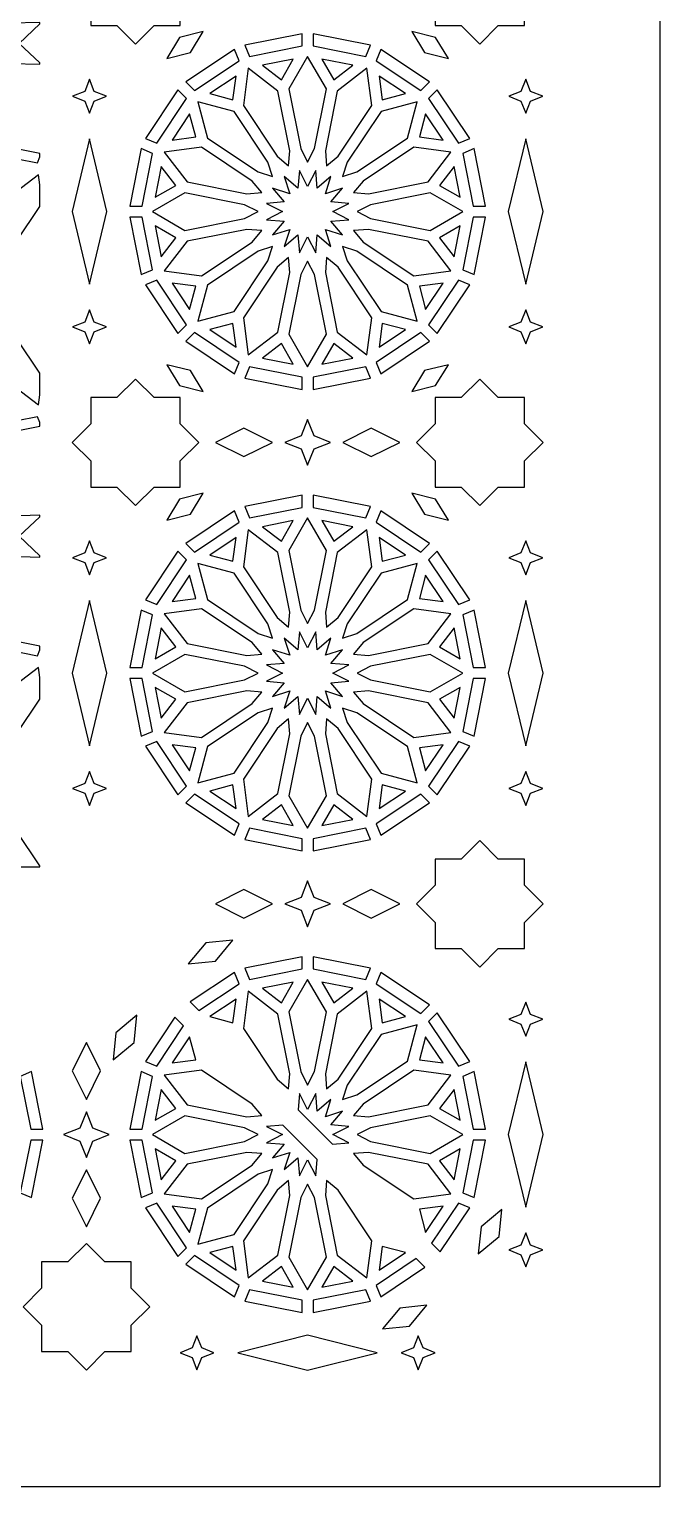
# Model space of a CAD drawing. Header units: millimetres. Extents: x 5 to 1085, y 1055 to 2435.
# Drawn here: x 906 to 1085.2, y 1054.8 to 1469 of the extents above; entities that cross this region are included whole.
import ezdxf

# ---------------------------------------------------------------- set-up
doc = ezdxf.new("R2010")
doc.units = ezdxf.units.MM
doc.layers.add('CUT', color=1, linetype='CONTINUOUS')

msp = doc.modelspace()

# ---------------------------------------------------------------- linework, layer by layer
at = {"layer": 'CUT'}
for points in [[(1085.15, 2435), (1085.15, 1054.85), (5, 1054.85), (5, 2435)], [(936.165, 1500.687), (930.898, 1495.419), (923.448, 1495.419), (923.448, 1487.97), (918.181, 1482.703), (923.448, 1477.435), (923.448, 1469.986), (930.898, 1469.986), (936.165, 1464.719), (941.432, 1469.986), (948.882, 1469.986), (948.882, 1477.435), (954.149, 1482.703), (948.882, 1487.97), (948.882, 1495.419), (941.432, 1495.419)], [(1033.985, 1500.687), (1028.718, 1495.419), (1021.268, 1495.419), (1021.268, 1487.97), (1016.001, 1482.703), (1021.268, 1477.435), (1021.268, 1469.986), (1028.718, 1469.986), (1033.985, 1464.719), (1039.252, 1469.986), (1046.702, 1469.986), (1046.702, 1477.435), (1051.969, 1482.703), (1046.702, 1487.97), (1046.702, 1495.419), (1039.252, 1495.419)], [(909, 1459.393), (903.161, 1464.925), (909, 1470.457), (909, 1470.864), (900.793, 1470.643), (901.026, 1479.292), (895.075, 1473.011), (889.124, 1479.292), (889.357, 1470.643), (880.708, 1470.876), (886.989, 1464.925), (880.708, 1458.974), (889.357, 1459.207), (889.124, 1450.558), (895.075, 1456.839), (901.026, 1450.558), (900.793, 1459.207), (909, 1458.986)], [(951.824, 1462.334), (955.446, 1468.269), (948.703, 1466.575), (945.081, 1460.64)], [(983.5, 1467.678), (967.193, 1464.434), (968.526, 1461.218), (983.5, 1464.197)], [(1002.957, 1464.434), (986.65, 1467.678), (986.65, 1464.197), (1001.624, 1461.218)], [(1018.326, 1462.334), (1025.069, 1460.64), (1021.447, 1466.575), (1014.704, 1468.269)], [(964.283, 1463.228), (950.459, 1453.991), (952.921, 1451.53), (965.615, 1460.012)], [(1019.691, 1453.991), (1005.867, 1463.228), (1004.535, 1460.012), (1017.229, 1451.53)], [(979.688, 1430.152), (980.033, 1434.419), (976.659, 1451.384), (968.207, 1457.869), (966.817, 1447.307), (976.427, 1432.924)], [(972.241, 1458.745), (977.622, 1454.616), (981.013, 1460.49)], [(985.075, 1431.223), (987.026, 1435.033), (990.402, 1451.999), (985.075, 1461.224), (979.748, 1451.999), (983.124, 1435.033)], [(989.137, 1460.49), (992.528, 1454.616), (997.909, 1458.745)], [(990.462, 1430.152), (993.723, 1432.924), (1003.333, 1447.307), (1001.943, 1457.869), (993.491, 1451.384), (990.117, 1434.419)], [(923.1, 1454.746), (921.737, 1451.288), (918.279, 1449.925), (921.737, 1448.562), (923.1, 1445.104), (924.463, 1448.562), (927.921, 1449.925), (924.463, 1451.288)], [(957.299, 1450.667), (963.851, 1448.912), (964.736, 1455.637)], [(1005.414, 1455.637), (1006.299, 1448.912), (1012.851, 1450.667)], [(1047.05, 1454.746), (1045.687, 1451.288), (1042.229, 1449.925), (1045.687, 1448.562), (1047.05, 1445.104), (1048.413, 1448.562), (1051.871, 1449.925), (1048.413, 1451.288)], [(948.231, 1451.763), (938.994, 1437.939), (942.21, 1436.607), (950.692, 1449.302)], [(1031.156, 1437.939), (1021.919, 1451.763), (1019.458, 1449.302), (1027.94, 1436.607)], [(975.122, 1427.1), (973.808, 1431.175), (964.198, 1445.557), (953.908, 1448.314), (956.665, 1438.025), (971.047, 1428.414)], [(995.028, 1427.1), (999.103, 1428.414), (1013.485, 1438.025), (1016.242, 1448.314), (1005.952, 1445.557), (996.342, 1431.175)], [(946.585, 1437.486), (953.311, 1438.371), (951.555, 1444.924)], [(1018.595, 1444.924), (1016.839, 1438.371), (1023.565, 1437.486)], [(918.152, 1417.147), (923.1, 1396.491), (928.048, 1417.147), (923.1, 1437.803)], [(1042.102, 1417.147), (1047.05, 1396.491), (1051.998, 1417.147), (1047.05, 1437.803)], [(909, 1433.658), (896.65, 1436.116), (896.65, 1433.301), (908.305, 1430.983), (909, 1432.659)], [(937.789, 1435.029), (934.544, 1418.722), (938.026, 1418.722), (941.004, 1433.697)], [(969.298, 1425.795), (954.915, 1435.405), (944.354, 1434.015), (950.838, 1425.563), (967.803, 1422.189), (972.07, 1422.534)], [(998.08, 1422.534), (1002.347, 1422.189), (1019.312, 1425.563), (1025.796, 1434.015), (1015.235, 1435.405), (1000.852, 1425.795)], [(1029.146, 1433.697), (1032.124, 1418.722), (1035.606, 1418.722), (1032.361, 1435.029)], [(941.732, 1421.209), (947.606, 1424.6), (943.477, 1429.982)], [(982.744, 1428.864), (982.332, 1423.77), (978.437, 1427.08), (980.006, 1422.216), (975.142, 1423.785), (978.453, 1419.89), (973.358, 1419.478), (977.908, 1417.147), (973.358, 1414.816), (978.453, 1414.404), (975.142, 1410.51), (980.006, 1412.078), (978.437, 1407.214), (982.332, 1410.525), (982.744, 1405.43), (985.075, 1409.98), (987.406, 1405.43), (987.818, 1410.525), (991.713, 1407.214), (990.144, 1412.078), (995.008, 1410.51), (991.697, 1414.404), (996.792, 1414.816), (992.242, 1417.147), (996.792, 1419.478), (991.697, 1419.89), (995.008, 1423.785), (990.144, 1422.216), (991.713, 1427.08), (987.818, 1423.77), (987.406, 1428.864), (985.075, 1424.316)], [(1026.673, 1429.982), (1022.544, 1424.6), (1028.418, 1421.209)], [(909, 1424.773), (908.624, 1427.633), (902.208, 1422.711), (899.679, 1409.998), (899.947, 1406.687), (902.477, 1408.838), (909, 1418.6)], [(970.999, 1417.147), (967.189, 1419.099), (950.224, 1422.474), (940.998, 1417.147), (950.224, 1411.821), (967.189, 1415.196)], [(999.151, 1417.147), (1002.961, 1415.196), (1019.926, 1411.821), (1029.152, 1417.147), (1019.926, 1422.474), (1002.961, 1419.099)], [(934.544, 1415.572), (937.789, 1399.265), (941.004, 1400.598), (938.026, 1415.572)], [(947.606, 1409.695), (941.732, 1413.086), (943.477, 1404.313)], [(1028.418, 1413.086), (1022.544, 1409.695), (1026.673, 1404.313)], [(1032.124, 1415.572), (1029.146, 1400.598), (1032.361, 1399.265), (1035.606, 1415.572)], [(972.07, 1411.76), (967.803, 1412.105), (950.838, 1408.731), (944.354, 1400.279), (954.915, 1398.889), (969.298, 1408.5)], [(998.08, 1411.76), (1000.852, 1408.5), (1015.235, 1398.889), (1025.796, 1400.279), (1019.312, 1408.731), (1002.347, 1412.105)], [(975.122, 1407.194), (971.047, 1405.88), (956.665, 1396.27), (953.908, 1385.98), (964.198, 1388.737), (973.808, 1403.12)], [(979.688, 1404.142), (976.427, 1401.37), (966.817, 1386.987), (968.207, 1376.426), (976.659, 1382.91), (980.033, 1399.875)], [(990.462, 1404.142), (990.117, 1399.875), (993.491, 1382.91), (1001.943, 1376.426), (1003.333, 1386.987), (993.723, 1401.37)], [(995.028, 1407.194), (996.342, 1403.12), (1005.952, 1388.737), (1016.242, 1385.98), (1013.485, 1396.27), (999.103, 1405.88)], [(985.075, 1403.071), (983.124, 1399.261), (979.748, 1382.296), (985.075, 1373.07), (990.402, 1382.296), (987.026, 1399.261)], [(938.994, 1396.355), (948.231, 1382.531), (950.692, 1384.993), (942.21, 1397.687)], [(953.311, 1395.923), (946.585, 1396.809), (951.555, 1389.371)], [(1023.565, 1396.809), (1016.839, 1395.923), (1018.595, 1389.371)], [(1027.94, 1397.687), (1019.458, 1384.993), (1021.919, 1382.531), (1031.156, 1396.355)], [(923.1, 1389.19), (921.737, 1385.733), (918.279, 1384.369), (921.737, 1383.006), (923.1, 1379.548), (924.463, 1383.006), (927.921, 1384.369), (924.463, 1385.733)], [(1047.05, 1389.19), (1045.687, 1385.733), (1042.229, 1384.369), (1045.687, 1383.006), (1047.05, 1379.548), (1048.413, 1383.006), (1051.871, 1384.369), (1048.413, 1385.733)], [(963.851, 1385.383), (957.299, 1383.627), (964.736, 1378.658)], [(1012.851, 1383.627), (1006.299, 1385.383), (1005.414, 1378.658)], [(909, 1371.25), (902.477, 1381.012), (899.947, 1383.163), (899.679, 1379.852), (902.208, 1367.139), (908.624, 1362.217), (909, 1365.077)], [(950.459, 1380.304), (964.283, 1371.066), (965.615, 1374.283), (952.921, 1382.764)], [(977.622, 1379.679), (972.241, 1375.549), (981.013, 1373.805)], [(992.528, 1379.679), (989.137, 1373.805), (997.909, 1375.549)], [(1017.229, 1382.764), (1004.535, 1374.283), (1005.867, 1371.066), (1019.691, 1380.304)], [(951.824, 1371.961), (945.081, 1373.654), (948.703, 1367.72), (955.446, 1366.026)], [(983.5, 1370.098), (968.526, 1373.076), (967.193, 1369.861), (983.5, 1366.617)], [(1001.624, 1373.076), (986.65, 1370.098), (986.65, 1366.617), (1002.957, 1369.861)], [(1018.326, 1371.961), (1014.704, 1366.026), (1021.447, 1367.72), (1025.069, 1373.654)], [(936.165, 1369.576), (930.898, 1364.308), (923.448, 1364.308), (923.448, 1356.859), (918.181, 1351.592), (923.448, 1346.324), (923.448, 1338.875), (930.898, 1338.875), (936.165, 1333.608), (941.432, 1338.875), (948.882, 1338.875), (948.882, 1346.324), (954.149, 1351.592), (948.882, 1356.859), (948.882, 1364.308), (941.432, 1364.308)], [(1033.985, 1369.576), (1028.718, 1364.308), (1021.268, 1364.308), (1021.268, 1356.859), (1016.001, 1351.592), (1021.268, 1346.324), (1021.268, 1338.875), (1028.718, 1338.875), (1033.985, 1333.608), (1039.252, 1338.875), (1046.702, 1338.875), (1046.702, 1346.324), (1051.969, 1351.592), (1046.702, 1356.859), (1046.702, 1364.308), (1039.252, 1364.308)], [(909, 1357.191), (908.305, 1358.867), (896.65, 1356.549), (896.65, 1353.734), (909, 1356.192)], [(966.985, 1347.538), (975.091, 1351.592), (966.985, 1355.645), (958.879, 1351.592)], [(985.075, 1358.088), (983.238, 1353.429), (978.579, 1351.592), (983.238, 1349.755), (985.075, 1345.096), (986.912, 1349.755), (991.571, 1351.592), (986.912, 1353.429)], [(1003.165, 1347.538), (1011.271, 1351.592), (1003.165, 1355.645), (995.058, 1351.592)], [(909, 1319.393), (903.161, 1324.925), (909, 1330.457), (909, 1330.864), (900.793, 1330.643), (901.026, 1339.292), (895.075, 1333.011), (889.124, 1339.292), (889.357, 1330.643), (880.708, 1330.876), (886.989, 1324.925), (880.708, 1318.974), (889.357, 1319.207), (889.124, 1310.558), (895.075, 1316.839), (901.026, 1310.558), (900.793, 1319.207), (909, 1318.986)], [(951.824, 1331.223), (955.446, 1337.157), (948.703, 1335.464), (945.081, 1329.529)], [(983.5, 1336.567), (967.193, 1333.322), (968.526, 1330.107), (983.5, 1333.086)], [(1002.957, 1333.322), (986.65, 1336.567), (986.65, 1333.086), (1001.624, 1330.107)], [(1018.326, 1331.223), (1025.069, 1329.529), (1021.447, 1335.464), (1014.704, 1337.157)], [(964.283, 1332.117), (950.459, 1322.88), (952.921, 1320.419), (965.615, 1328.901)], [(972.241, 1327.634), (977.622, 1323.505), (981.013, 1329.379)], [(985.075, 1300.112), (987.026, 1303.922), (990.402, 1320.887), (985.075, 1330.113), (979.748, 1320.887), (983.124, 1303.922)], [(989.137, 1329.379), (992.528, 1323.505), (997.909, 1327.634)], [(1019.691, 1322.88), (1005.867, 1332.117), (1004.535, 1328.901), (1017.229, 1320.419)], [(979.688, 1299.041), (980.033, 1303.308), (976.659, 1320.273), (968.207, 1326.758), (966.817, 1316.196), (976.427, 1301.813)], [(990.462, 1299.041), (993.723, 1301.813), (1003.333, 1316.196), (1001.943, 1326.758), (993.491, 1320.273), (990.117, 1303.308)], [(923.1, 1323.635), (921.737, 1320.177), (918.279, 1318.814), (921.737, 1317.451), (923.1, 1313.993), (924.463, 1317.451), (927.921, 1318.814), (924.463, 1320.177)], [(957.299, 1319.556), (963.851, 1317.801), (964.736, 1324.526)], [(1005.414, 1324.526), (1006.299, 1317.801), (1012.851, 1319.556)], [(1047.05, 1323.635), (1045.687, 1320.177), (1042.229, 1318.814), (1045.687, 1317.451), (1047.05, 1313.993), (1048.413, 1317.451), (1051.871, 1318.814), (1048.413, 1320.177)], [(948.231, 1320.652), (938.994, 1306.828), (942.21, 1305.496), (950.692, 1318.191)], [(975.122, 1295.989), (973.808, 1300.064), (964.198, 1314.446), (953.908, 1317.203), (956.665, 1306.914), (971.047, 1297.303)], [(995.028, 1295.989), (999.103, 1297.303), (1013.485, 1306.914), (1016.242, 1317.203), (1005.952, 1314.446), (996.342, 1300.064)], [(1031.156, 1306.828), (1021.919, 1320.652), (1019.458, 1318.191), (1027.94, 1305.496)], [(946.585, 1306.375), (953.311, 1307.26), (951.555, 1313.813)], [(1018.595, 1313.813), (1016.839, 1307.26), (1023.565, 1306.375)], [(918.152, 1286.036), (923.1, 1265.38), (928.048, 1286.036), (923.1, 1306.692)], [(1042.102, 1286.036), (1047.05, 1265.38), (1051.998, 1286.036), (1047.05, 1306.692)], [(937.789, 1303.918), (934.544, 1287.611), (938.026, 1287.611), (941.004, 1302.586)], [(969.298, 1294.684), (954.915, 1304.294), (944.354, 1302.904), (950.838, 1294.452), (967.803, 1291.078), (972.07, 1291.423)], [(998.08, 1291.423), (1002.347, 1291.078), (1019.312, 1294.452), (1025.796, 1302.904), (1015.235, 1304.294), (1000.852, 1294.684)], [(1029.146, 1302.586), (1032.124, 1287.611), (1035.606, 1287.611), (1032.361, 1303.918)], [(941.732, 1290.098), (947.606, 1293.489), (943.477, 1298.871)], [(982.744, 1297.753), (982.332, 1292.658), (978.437, 1295.969), (980.006, 1291.105), (975.142, 1292.674), (978.453, 1288.779), (973.358, 1288.367), (977.908, 1286.036), (973.358, 1283.705), (978.453, 1283.293), (975.142, 1279.399), (980.006, 1280.967), (978.437, 1276.103), (982.332, 1279.414), (982.744, 1274.319), (985.075, 1278.869), (987.406, 1274.319), (987.818, 1279.414), (991.713, 1276.103), (990.144, 1280.967), (995.008, 1279.399), (991.697, 1283.293), (996.792, 1283.705), (992.242, 1286.036), (996.792, 1288.367), (991.697, 1288.779), (995.008, 1292.674), (990.144, 1291.105), (991.713, 1295.969), (987.818, 1292.658), (987.406, 1297.753), (985.075, 1293.205)], [(1026.673, 1298.871), (1022.544, 1293.489), (1028.418, 1290.098)], [(909, 1293.658), (896.65, 1296.116), (896.65, 1293.301), (908.305, 1290.983), (909, 1292.659)], [(970.999, 1286.036), (967.189, 1287.988), (950.224, 1291.363), (940.998, 1286.036), (950.224, 1280.71), (967.189, 1284.085)], [(999.151, 1286.036), (1002.961, 1284.085), (1019.926, 1280.71), (1029.152, 1286.036), (1019.926, 1291.363), (1002.961, 1287.988)], [(909, 1284.773), (908.624, 1287.633), (902.208, 1282.711), (899.679, 1269.998), (899.947, 1266.687), (902.477, 1268.838), (909, 1278.6)], [(934.544, 1284.461), (937.789, 1268.154), (941.004, 1269.487), (938.026, 1284.461)], [(1032.124, 1284.461), (1029.146, 1269.487), (1032.361, 1268.154), (1035.606, 1284.461)], [(947.606, 1278.583), (941.732, 1281.975), (943.477, 1273.202)], [(972.07, 1280.649), (967.803, 1280.994), (950.838, 1277.62), (944.354, 1269.168), (954.915, 1267.778), (969.298, 1277.389)], [(998.08, 1280.649), (1000.852, 1277.389), (1015.235, 1267.778), (1025.796, 1269.168), (1019.312, 1277.62), (1002.347, 1280.994)], [(1028.418, 1281.975), (1022.544, 1278.583), (1026.673, 1273.202)], [(975.122, 1276.083), (971.047, 1274.769), (956.665, 1265.159), (953.908, 1254.869), (964.198, 1257.626), (973.808, 1272.009)], [(995.028, 1276.083), (996.342, 1272.009), (1005.952, 1257.626), (1016.242, 1254.869), (1013.485, 1265.159), (999.103, 1274.769)], [(979.688, 1273.031), (976.427, 1270.259), (966.817, 1255.876), (968.207, 1245.315), (976.659, 1251.799), (980.033, 1268.764)], [(985.075, 1271.96), (983.124, 1268.15), (979.748, 1251.185), (985.075, 1241.959), (990.402, 1251.185), (987.026, 1268.15)], [(990.462, 1273.031), (990.117, 1268.764), (993.491, 1251.799), (1001.943, 1245.315), (1003.333, 1255.876), (993.723, 1270.259)], [(938.994, 1265.244), (948.231, 1251.42), (950.692, 1253.882), (942.21, 1266.576)], [(953.311, 1264.812), (946.585, 1265.697), (951.555, 1258.26)], [(1023.565, 1265.697), (1016.839, 1264.812), (1018.595, 1258.26)], [(1027.94, 1266.576), (1019.458, 1253.882), (1021.919, 1251.42), (1031.156, 1265.244)], [(923.1, 1258.079), (921.737, 1254.622), (918.279, 1253.258), (921.737, 1251.895), (923.1, 1248.437), (924.463, 1251.895), (927.921, 1253.258), (924.463, 1254.622)], [(1047.05, 1258.079), (1045.687, 1254.622), (1042.229, 1253.258), (1045.687, 1251.895), (1047.05, 1248.437), (1048.413, 1251.895), (1051.871, 1253.258), (1048.413, 1254.622)], [(950.459, 1249.193), (964.283, 1239.955), (965.615, 1243.171), (952.92, 1251.653)], [(963.851, 1254.272), (957.299, 1252.516), (964.736, 1247.547)], [(1017.23, 1251.653), (1004.535, 1243.171), (1005.867, 1239.955), (1019.691, 1249.193)], [(1012.851, 1252.516), (1006.299, 1254.272), (1005.414, 1247.547)], [(977.622, 1248.567), (972.241, 1244.438), (981.013, 1242.694)], [(992.528, 1248.567), (989.137, 1242.694), (997.909, 1244.438)], [(909, 1231.25), (902.477, 1241.012), (899.947, 1243.163), (899.679, 1239.852), (901.44, 1231), (909, 1231)], [(983.5, 1238.987), (968.526, 1241.965), (967.193, 1238.75), (983.5, 1235.505)], [(1001.624, 1241.965), (986.65, 1238.987), (986.65, 1235.505), (1002.957, 1238.75)], [(1033.985, 1238.465), (1028.718, 1233.197), (1021.268, 1233.197), (1021.268, 1225.748), (1016.001, 1220.481), (1021.268, 1215.213), (1021.268, 1207.764), (1028.718, 1207.764), (1033.985, 1202.497), (1039.252, 1207.764), (1046.702, 1207.764), (1046.702, 1215.213), (1051.969, 1220.481), (1046.702, 1225.748), (1046.702, 1233.197), (1039.252, 1233.197)], [(985.075, 1226.977), (983.238, 1222.318), (978.579, 1220.481), (983.238, 1218.644), (985.075, 1213.985), (986.912, 1218.644), (991.571, 1220.481), (986.912, 1222.318)], [(966.985, 1216.427), (975.091, 1220.481), (966.985, 1224.534), (958.879, 1220.481)], [(1003.165, 1216.427), (1011.271, 1220.481), (1003.165, 1224.534), (995.058, 1220.481)], [(958.878, 1204.195), (963.833, 1210.152), (956.123, 1209.375), (951.168, 1203.418)], [(983.5, 1205.456), (967.193, 1202.211), (968.526, 1198.996), (983.5, 1201.974)], [(1002.957, 1202.211), (986.65, 1205.456), (986.65, 1201.974), (1001.624, 1198.996)], [(954.192, 1190.157), (965.615, 1197.79), (964.283, 1201.006), (951.73, 1192.618)], [(1019.691, 1191.769), (1005.867, 1201.006), (1004.535, 1197.79), (1017.229, 1189.308)], [(972.241, 1196.523), (977.622, 1192.394), (981.013, 1198.268)], [(985.075, 1169.001), (987.026, 1172.811), (990.402, 1189.776), (985.075, 1199.002), (979.748, 1189.776), (983.124, 1172.811)], [(989.137, 1198.268), (992.528, 1192.394), (997.909, 1196.523)], [(957.299, 1188.445), (963.851, 1186.689), (964.736, 1193.415)], [(979.688, 1167.93), (980.033, 1172.197), (976.659, 1189.162), (968.207, 1195.646), (966.817, 1185.085), (976.427, 1170.702)], [(990.462, 1167.93), (993.723, 1170.702), (1003.333, 1185.085), (1001.943, 1195.646), (993.491, 1189.162), (990.117, 1172.197)], [(1005.414, 1193.415), (1006.299, 1186.689), (1012.851, 1188.445)], [(936.582, 1188.832), (930.625, 1183.877), (929.848, 1176.167), (935.805, 1181.122)], [(1031.156, 1175.717), (1021.919, 1189.541), (1019.458, 1187.079), (1027.94, 1174.385)], [(1047.05, 1192.524), (1045.687, 1189.066), (1042.229, 1187.703), (1045.687, 1186.339), (1047.05, 1182.882), (1048.413, 1186.339), (1051.871, 1187.703), (1048.413, 1189.066)], [(947.382, 1188.27), (938.994, 1175.717), (942.21, 1174.385), (949.843, 1185.808)], [(995.028, 1164.878), (999.103, 1166.192), (1013.485, 1175.802), (1016.242, 1186.092), (1005.952, 1183.335), (996.342, 1168.953)], [(922.218, 1181.121), (918.165, 1173.015), (922.218, 1164.908), (926.271, 1173.015)], [(946.585, 1175.264), (953.311, 1176.149), (951.555, 1182.701)], [(1018.595, 1182.701), (1016.839, 1176.149), (1023.565, 1175.264)], [(909.891, 1156.5), (906.647, 1172.807), (903.431, 1171.474), (906.41, 1156.5)], [(938.026, 1156.5), (941.004, 1171.474), (937.789, 1172.807), (934.544, 1156.5)], [(969.298, 1163.573), (954.915, 1173.183), (944.354, 1171.793), (950.838, 1163.341), (967.803, 1159.967), (972.07, 1160.312)], [(998.08, 1160.312), (1002.347, 1159.967), (1019.312, 1163.341), (1025.796, 1171.793), (1015.235, 1173.183), (1000.852, 1163.573)], [(1029.146, 1171.474), (1032.124, 1156.5), (1035.606, 1156.5), (1032.361, 1172.807)], [(1042.102, 1154.925), (1047.05, 1134.269), (1051.998, 1154.925), (1047.05, 1175.581)], [(941.732, 1158.987), (947.606, 1162.378), (943.477, 1167.759)], [(992.132, 1152.218), (996.792, 1152.594), (992.242, 1154.925), (996.792, 1157.256), (991.697, 1157.668), (995.008, 1161.563), (990.144, 1159.994), (991.713, 1164.858), (987.818, 1161.547), (987.406, 1166.642), (985.075, 1162.092), (982.744, 1166.642), (982.368, 1161.982)], [(1026.673, 1167.759), (1022.544, 1162.378), (1028.418, 1158.987)], [(920.381, 1153.088), (922.218, 1148.429), (924.055, 1153.088), (928.714, 1154.925), (924.055, 1156.762), (922.218, 1161.421), (920.381, 1156.762), (915.722, 1154.925)], [(967.189, 1156.876), (950.224, 1160.252), (940.998, 1154.925), (950.224, 1149.598), (967.189, 1152.974), (970.999, 1154.925)], [(999.151, 1154.925), (1002.961, 1152.974), (1019.926, 1149.598), (1029.152, 1154.925), (1019.926, 1160.252), (1002.961, 1156.876)], [(978.018, 1157.632), (973.358, 1157.256), (977.908, 1154.925), (973.358, 1152.594), (978.453, 1152.182), (975.142, 1148.287), (980.006, 1149.856), (978.437, 1144.992), (982.332, 1148.303), (982.744, 1143.208), (985.075, 1147.758), (987.406, 1143.208), (987.782, 1147.868)], [(906.647, 1137.043), (909.891, 1153.35), (906.41, 1153.35), (903.431, 1138.376)], [(941.004, 1138.376), (938.026, 1153.35), (934.544, 1153.35), (937.789, 1137.043)], [(1032.124, 1153.35), (1029.146, 1138.376), (1032.361, 1137.043), (1035.606, 1153.35)], [(943.477, 1142.091), (947.606, 1147.472), (941.732, 1150.863)], [(967.803, 1149.883), (950.838, 1146.509), (944.354, 1138.057), (954.915, 1136.667), (969.298, 1146.277), (972.07, 1149.538)], [(998.08, 1149.538), (1000.852, 1146.277), (1015.235, 1136.667), (1025.796, 1138.057), (1019.312, 1146.509), (1002.347, 1149.883)], [(1028.418, 1150.863), (1022.544, 1147.472), (1026.673, 1142.091)], [(922.218, 1144.941), (918.165, 1136.835), (922.218, 1128.728), (926.271, 1136.835)], [(971.047, 1143.658), (956.665, 1134.048), (953.908, 1123.758), (964.198, 1126.515), (973.808, 1140.897), (975.122, 1144.972)], [(976.427, 1139.148), (966.817, 1124.765), (968.207, 1114.204), (976.659, 1120.688), (980.033, 1137.653), (979.688, 1141.92)], [(983.124, 1137.039), (979.748, 1120.074), (985.075, 1110.848), (990.402, 1120.074), (987.026, 1137.039), (985.075, 1140.849)], [(990.117, 1137.653), (993.491, 1120.688), (1001.943, 1114.204), (1003.333, 1124.765), (993.723, 1139.148), (990.462, 1141.92)], [(950.692, 1122.771), (942.21, 1135.465), (938.994, 1134.133), (948.231, 1120.309)], [(1022.768, 1121.58), (1031.156, 1134.133), (1027.94, 1135.465), (1020.307, 1124.042)], [(951.555, 1127.149), (953.311, 1133.701), (946.585, 1134.586)], [(1023.565, 1134.586), (1016.839, 1133.701), (1018.595, 1127.149)], [(1034.345, 1128.728), (1033.568, 1121.018), (1039.525, 1125.973), (1040.302, 1133.683)], [(1047.05, 1126.968), (1045.687, 1123.511), (1042.229, 1122.147), (1045.687, 1120.784), (1047.05, 1117.326), (1048.413, 1120.784), (1051.871, 1122.147), (1048.413, 1123.511)], [(909.501, 1100.748), (909.501, 1093.298), (916.95, 1093.298), (922.218, 1088.031), (927.485, 1093.298), (934.934, 1093.298), (934.934, 1100.748), (940.202, 1106.015), (934.934, 1111.282), (934.934, 1118.732), (927.485, 1118.732), (922.218, 1123.999), (916.95, 1118.732), (909.501, 1118.732), (909.501, 1111.282), (904.234, 1106.015)], [(964.736, 1116.435), (963.851, 1123.161), (957.299, 1121.405)], [(1012.851, 1121.405), (1006.299, 1123.161), (1005.414, 1116.435)], [(965.615, 1112.06), (952.921, 1120.542), (950.459, 1118.081), (964.283, 1108.844)], [(1015.958, 1119.693), (1004.535, 1112.06), (1005.867, 1108.844), (1018.42, 1117.232)], [(981.013, 1111.582), (977.622, 1117.456), (972.241, 1113.327)], [(997.909, 1113.327), (992.528, 1117.456), (989.137, 1111.582)], [(967.193, 1107.639), (983.5, 1104.394), (983.5, 1107.876), (968.526, 1110.854)], [(986.65, 1104.394), (1002.957, 1107.639), (1001.624, 1110.854), (986.65, 1107.876)], [(1006.317, 1099.698), (1014.027, 1100.475), (1018.982, 1106.432), (1011.272, 1105.655)], [(952.283, 1091.587), (953.646, 1088.129), (955.01, 1091.587), (958.467, 1092.95), (955.01, 1094.313), (953.646, 1097.771), (952.283, 1094.313), (948.825, 1092.95)], [(965.27, 1092.95), (985.075, 1088.002), (1004.88, 1092.95), (985.075, 1097.898)], [(1015.14, 1091.587), (1016.504, 1088.129), (1017.867, 1091.587), (1021.325, 1092.95), (1017.867, 1094.313), (1016.504, 1097.771), (1015.14, 1094.313), (1011.683, 1092.95)]]:
    msp.add_lwpolyline(points, close=True, dxfattribs=at)

doc.saveas('drawing.dxf')
